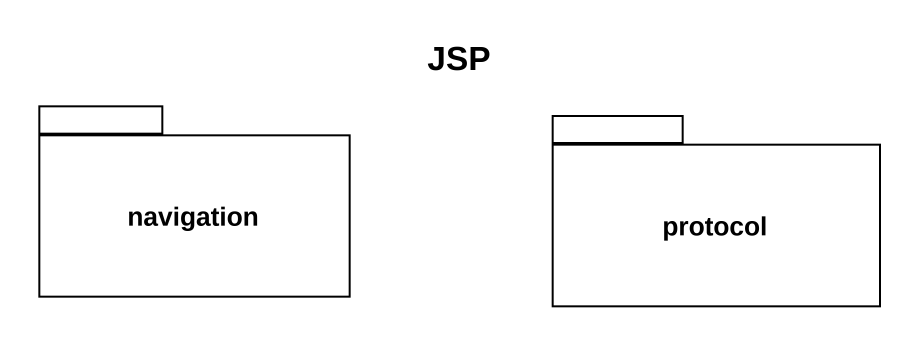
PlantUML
@startuml
title JSP
package navigation {
}
package "protocol" as protocol_ {
}
@enduml
